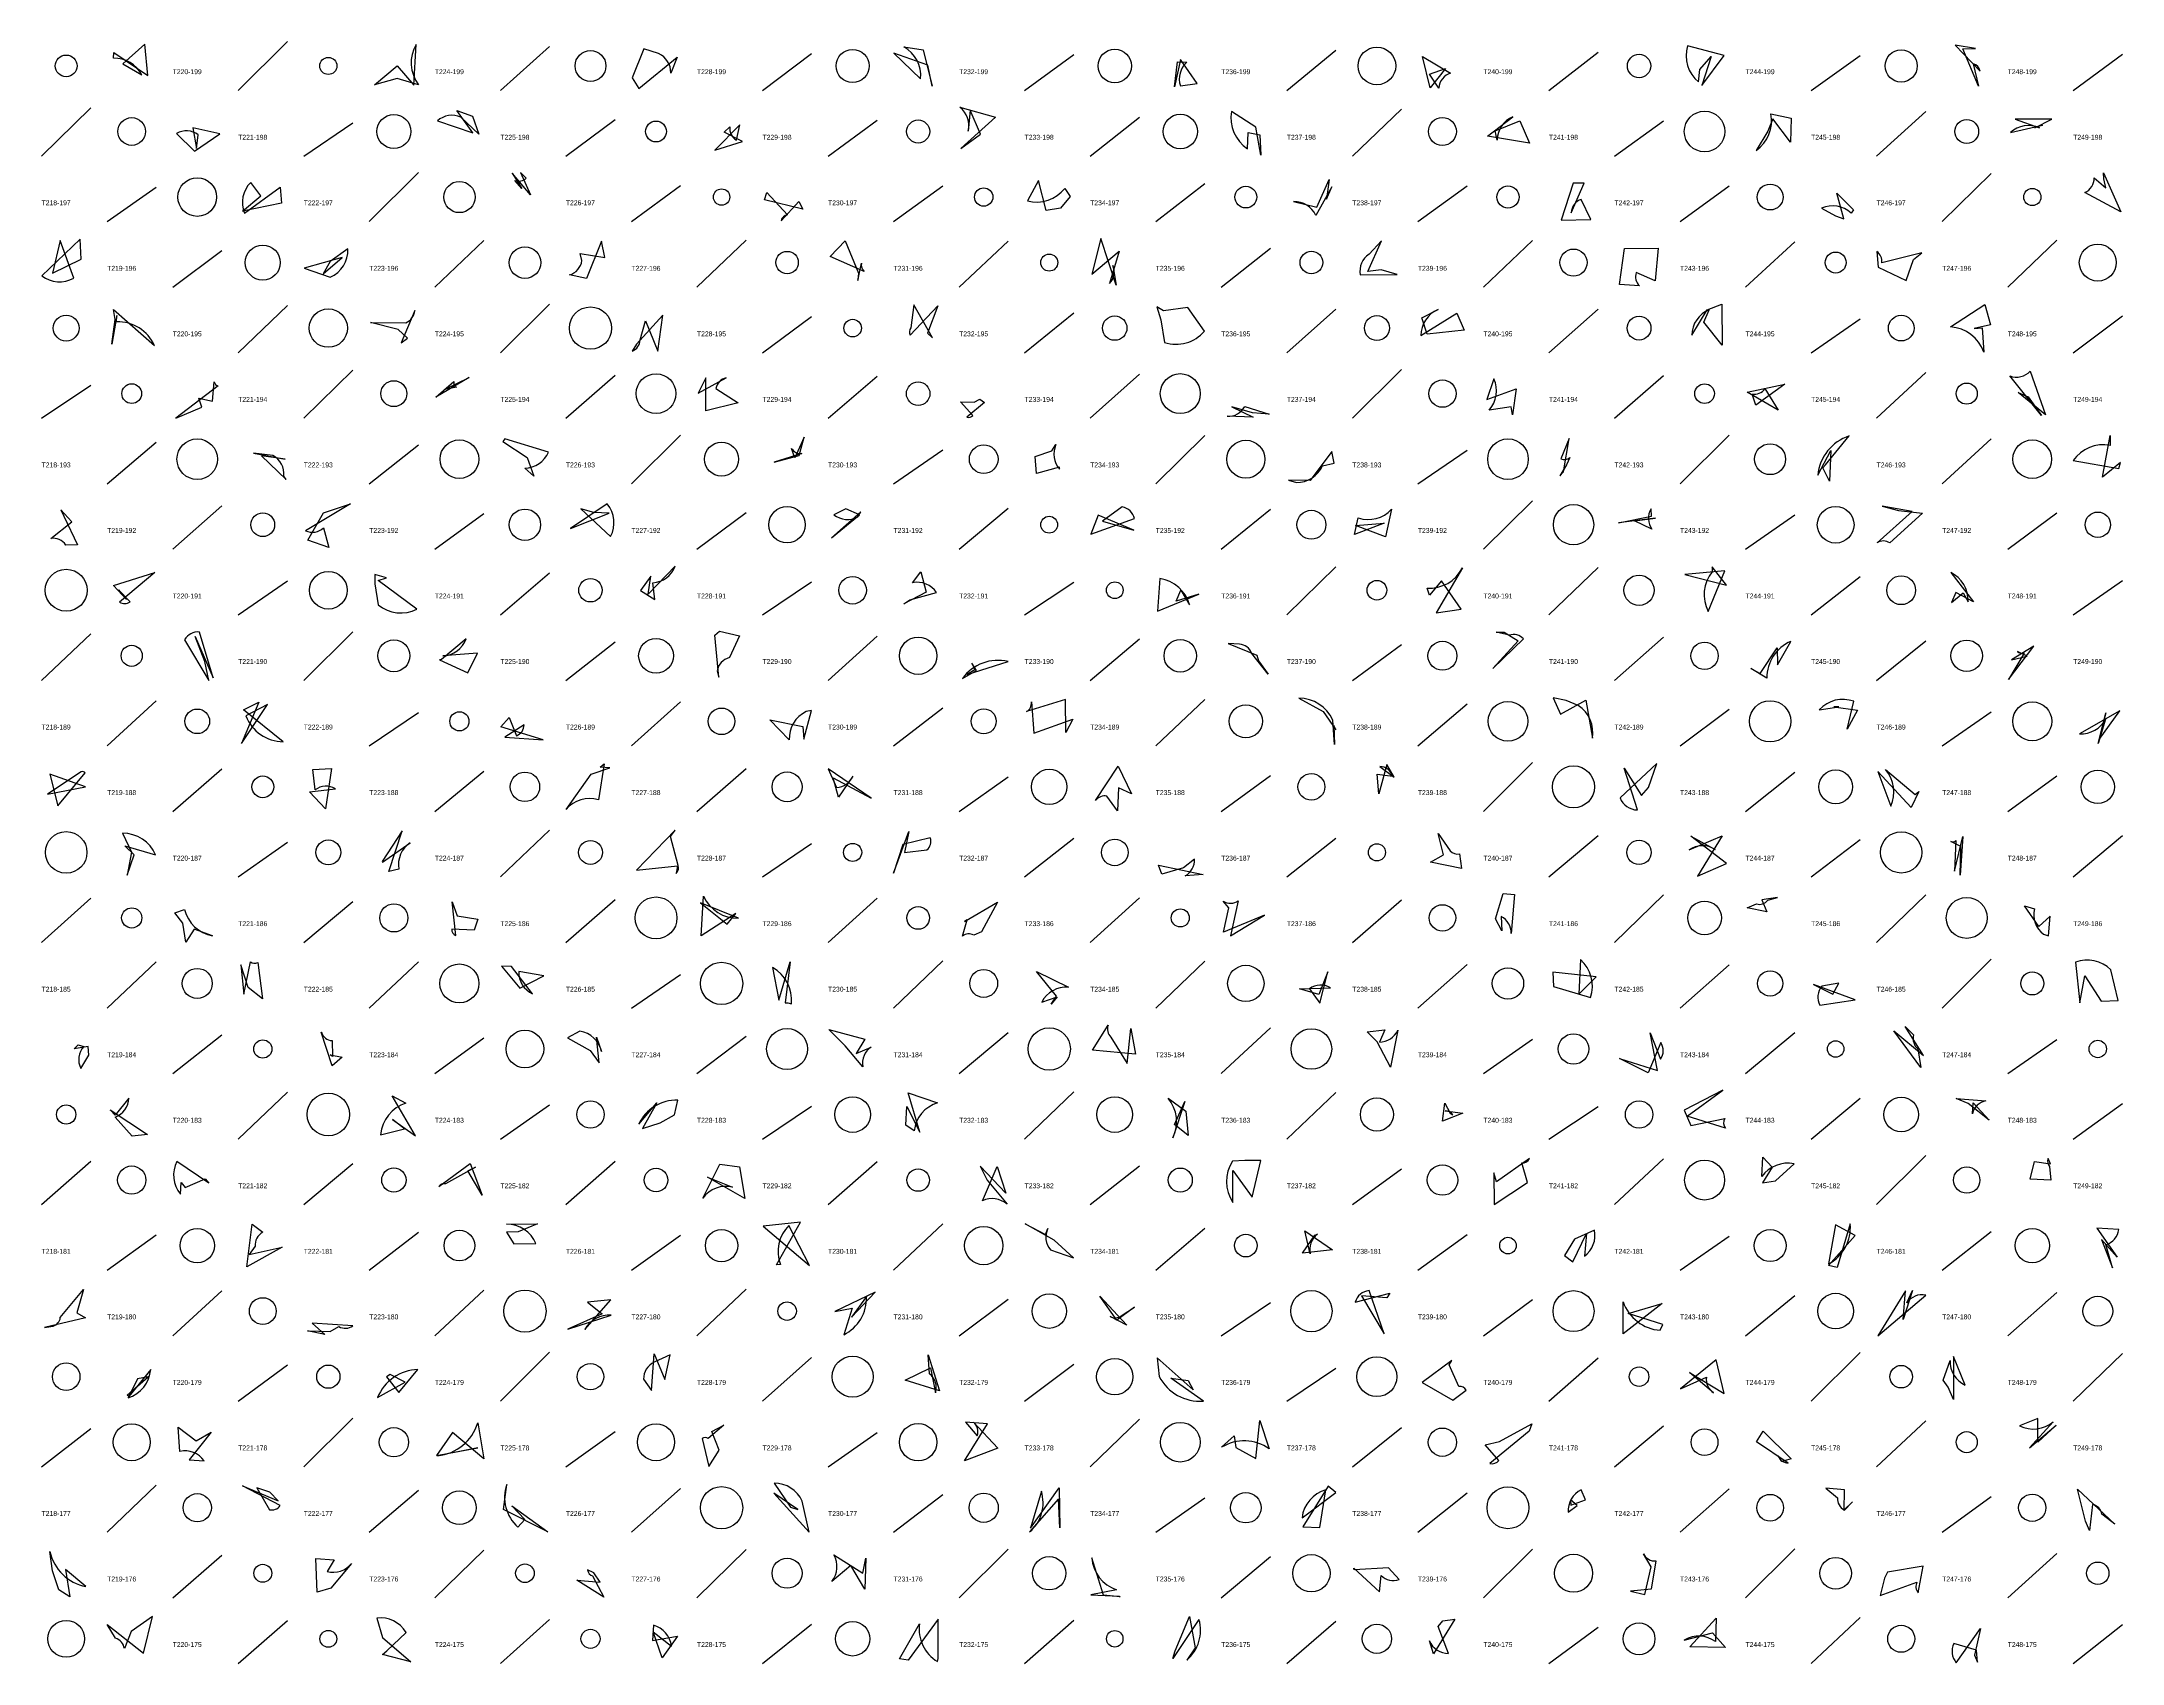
# Model space of a CAD drawing. Header units: millimetres. Extents: x -1 to 9990, y 0 to 15990.
# Drawn here: x 8720 to 9990, y 7000 to 7990 of the extents above; entities that cross this region are included whole.
import ezdxf

# ---------------------------------------------------------------- set-up
doc = ezdxf.new("R2010")
doc.units = ezdxf.units.MM
doc.layers.add('TEXT', color=3, linetype='Continuous')
doc.layers.add('WALL', color=1, linetype='Continuous')

msp = doc.modelspace()

# ---------------------------------------------------------------- linework, layer by layer
for points in [[(8782.9, 7988.4), (8769.5, 7976.4), (8781.1, 7969.5, 0.3), (8763.9, 7979.7), (8764.1, 7983.2), (8784.8, 7969.1)], [(8937.1, 7975.1), (8947.1, 7963.2), (8948.6, 7988.2, 0.3), (8950, 7963.5), (8937, 7967.3), (8923.1, 7963.4)], [(9084.6, 7961.3), (9108, 7980.4), (9104, 7970.7, 0.3), (9096.6, 7982.6), (9087.5, 7985.4), (9080.4, 7967.8)], [(9260.9, 7975.5), (9240.1, 7982.9), (9256.5, 7967.2, 0.3), (9246.3, 7986.6), (9258, 7984.9), (9263.5, 7962.6)], [(9411.4, 7962.2), (9413.3, 7977.6), (9418.9, 7977.3, 0.3), (9415.1, 7962.8), (9425.2, 7964.4), (9415.1, 7978.9)], [(9567.6, 7961.6), (9562.8, 7980.8), (9580, 7970.7, 0.3), (9572.7, 7961.5), (9567.1, 7970.1), (9576.9, 7973.5)], [(9733.4, 7963.1), (9746.9, 7981.4), (9724.6, 7987.2, 0.3), (9731.2, 7965.3), (9732.1, 7972.8), (9739, 7980.8)], [(9900.3, 7985.7), (9887.9, 7987.7), (9903.1, 7971.8, 0.3), (9899, 7976.4), (9902.1, 7962.7), (9892.6, 7985.4)], [(8982.9, 7944.3), (8986.8, 7933.4), (8975.9, 7943.7, 0.3), (8961.6, 7941.5), (8983.1, 7934.1), (8973.5, 7947.8)], [(9147.7, 7928.9), (9136.5, 7934.5), (9140, 7937.9, 0.3), (9144.2, 7929.7), (9146.2, 7939), (9130.9, 7923.7)], [(9293, 7933.3), (9286.8, 7948.1), (9285.6, 7935.3, 0.3), (9280.4, 7949.8), (9302.2, 7943.7), (9281, 7924.7)], [(9464.2, 7920.5), (9461.1, 7937.7), (9446.2, 7947.2, 0.3), (9456.1, 7924.5), (9456.4, 7934.4), (9463.6, 7932.9)], [(9628.1, 7927.9), (9602.5, 7932.2), (9618, 7944, 0.3), (9608.4, 7929.8), (9607.2, 7935.4), (9622.3, 7941.6)], [(9776.7, 7942.8), (9773.5, 7935.3), (9766.5, 7923.5, 0.3), (9775.4, 7945.7), (9787.9, 7943.2), (9787.5, 7928.4)], [(9946.9, 7942.5), (9924.5, 7942.6), (9939.4, 7937.2, 0.3), (9921.7, 7934.3), (9941.2, 7938.8), (9936.6, 7937.3)], [(8812.2, 7937.3), (8814.5, 7924.6), (8815.6, 7933, 0.3), (8802.3, 7933.8), (8813.4, 7923), (8828.8, 7933.6)], [(8842.7, 7886.4), (8853.8, 7895.8), (8847.6, 7903.9, 0.3), (8843.8, 7885.2), (8865.5, 7901.1), (8866.5, 7891.2)], [(9007.3, 7909.6), (9013, 7900.2), (9008.9, 7905.1, 0.3), (9015.8, 7906.6), (9012.2, 7910), (9018.4, 7896.4)], [(9333.1, 7886.8), (9328.5, 7905), (9321.7, 7892.6, 0.3), (9344.5, 7900.3), (9347.7, 7895.3), (9341.9, 7888.2)], [(9504.2, 7893.8), (9507.4, 7901.2), (9497.7, 7883.8, 0.3), (9484.1, 7892.2), (9498.3, 7888.8), (9505.9, 7905.8)], [(9647.5, 7880.8), (9665.5, 7881.3), (9659.7, 7893.6, 0.3), (9653.5, 7885.4), (9661.5, 7903.4), (9654.7, 7903.5)], [(9978.5, 7909.7), (9989.1, 7885.9), (9967, 7897.7, 0.3), (9972.8, 7906.8), (9979.8, 7900.6), (9978.6, 7906.2)], [(9161.2, 7893.3), (9162.7, 7897.7), (9175.3, 7884.1, 0.3), (9171.3, 7880.5), (9182.1, 7892.2), (9184.7, 7887.6)], [(9815.7, 7897.4), (9825.9, 7887.1), (9824.4, 7885.2, 0.3), (9806.4, 7888.2), (9814.8, 7883.5), (9819.9, 7881.6)], [(8744.1, 7857.1), (8743.5, 7869.3), (8720.1, 7846.9, 0.3), (8739.6, 7845.5), (8731.3, 7868.4), (8726.6, 7848.5)], [(8903.4, 7858.1), (8880.3, 7851.5), (8896.2, 7846.1, 0.3), (8907, 7863.3), (8896.1, 7855.6), (8891.8, 7848.1)], [(9061.7, 7868), (9052.5, 7845.2), (9042.1, 7847.5, 0.3), (9049.8, 7856.2), (9048.7, 7860.6), (9063.7, 7858)], [(9218.5, 7848.5), (9218.2, 7844), (9220.5, 7854.6, 0.3), (9222.1, 7849.5), (9201.3, 7858.8), (9210.4, 7868.3)], [(9361.1, 7848), (9377.6, 7861.9), (9371.8, 7842.3, 0.3), (9373.8, 7853.3), (9375.9, 7841.3), (9366.4, 7869.6)], [(9529.4, 7849.6), (9537.8, 7868.2), (9530.2, 7860.1, 0.3), (9524.8, 7847.6), (9547.3, 7847.8), (9537.6, 7850.5)], [(9706.7, 7863.7), (9704.9, 7843.8), (9693.3, 7848.9, 0.3), (9695.2, 7840.8), (9683.1, 7841.7), (9686.2, 7863.5)], [(9862.6, 7856.9), (9867.6, 7861), (9843.1, 7854.9, 0.3), (9840.1, 7861.7), (9841, 7852.1), (9858.1, 7844)], [(8764.8, 7820.2), (8763.9, 7826.3), (8788.9, 7804.4, 0.3), (8765.8, 7818.9), (8765.9, 7822.6), (8762.8, 7805.2)], [(8937.6, 7814.2), (8920.8, 7818.5), (8942.2, 7818.3, 0.3), (8947.7, 7825.7), (8939.5, 7806.1), (8943.3, 7808.9)], [(9263.7, 7809.1), (9252.3, 7829.2), (9250.6, 7815.2, 0.3), (9250.1, 7810.7), (9267, 7828.5), (9260.6, 7811.9)], [(9400.6, 7827.9), (9403.1, 7820), (9405.4, 7806.2, 0.3), (9429.7, 7813.1), (9419.6, 7827.6), (9404.7, 7825.5)], [(9565.6, 7811.3), (9562.4, 7821.2), (9572.3, 7826.3, 0.3), (9561.9, 7810.4), (9583.7, 7824.1), (9588.3, 7813.8)], [(9745.8, 7804.6), (9734.6, 7818.6), (9737.8, 7826.2, 0.3), (9727.2, 7810.7), (9736.5, 7826.1), (9745.6, 7829.7)], [(9899.5, 7814.7), (9904.5, 7815.1), (9905.4, 7800.4, 0.3), (9885.1, 7815.7), (9906.1, 7829.4), (9909.5, 7816.9)], [(9099.2, 7822.9), (9083, 7805.2), (9080.5, 7801, 0.3), (9085.3, 7807.8), (9088.6, 7819.5), (9096.1, 7801)], [(9932.4, 7773), (9940.7, 7761.6), (9921.3, 7785.8, 0.3), (9933.8, 7788.7), (9943.1, 7762.1), (9926.4, 7775.6)], [(8815.9, 7772.2), (8824.4, 7770.5), (8825.4, 7782.2, 0.3), (8827.7, 7779.7), (8802, 7760), (8817.7, 7766.8)], [(8960.6, 7772.9), (8971.5, 7782.4), (8971.5, 7780.5, 0.3), (8973.2, 7779), (8965.8, 7777.5), (8981, 7784.8)], [(9125.4, 7784.7), (9120.7, 7775.2), (9137.8, 7784.7, 0.3), (9131.6, 7778.2), (9145.1, 7769.4), (9125.5, 7764.5)], [(9617.8, 7762.1), (9616.9, 7767), (9603.5, 7765, 0.3), (9606.4, 7784.1), (9602.1, 7771.4), (9620, 7778)], [(9783.9, 7780.7), (9766.2, 7767.9), (9764, 7774.7, 0.3), (9771.8, 7778.1), (9779.9, 7764.9), (9760.9, 7775.9)], [(9292.6, 7771.7), (9295.4, 7769.6), (9284.8, 7760.6, 0.3), (9288.3, 7761.6), (9280.8, 7770), (9289.1, 7769.9)], [(9446.4, 7767), (9459.5, 7760.6), (9443.6, 7761.2, 0.3), (9454.3, 7767.2), (9469.3, 7762.4), (9459, 7763.2)], [(9016.4, 7736), (9020.4, 7724.7), (9014.9, 7729.6, 0.3), (9029.4, 7739.3), (9002.7, 7747.4), (9001.6, 7745.8)], [(9185.5, 7748.5), (9179.8, 7735.9), (9177.7, 7741.6, 0.3), (9184.1, 7738.5), (9167.1, 7733.2), (9182.4, 7737.2)], [(9648.9, 7727.3), (9652.3, 7747.7), (9647.3, 7735.3, 0.3), (9652.8, 7736.1), (9650.8, 7731.5), (9646.7, 7724.9)], [(9807.1, 7729.7), (9808.8, 7731.5), (9823.3, 7749.2, 0.3), (9804.1, 7725.2), (9812.1, 7740.3), (9811.3, 7721.5)], [(9977.8, 7724), (9982.6, 7749.4), (9982.5, 7743.4, 0.3), (9960, 7734.1), (9987.8, 7729.4), (9988.9, 7733)], [(8854.2, 7737.1), (8869.3, 7722.7), (8867.9, 7724.7, 0.3), (8861.2, 7737.2), (8849.3, 7738.6), (8868.6, 7735.1)], [(9326.4, 7736.6), (9336.6, 7740.1), (9339.1, 7743.9, 0.3), (9341.3, 7728.9), (9341.3, 7730.1), (9327.2, 7726.2)], [(9494.3, 7721.9), (9481, 7722.1), (9485.9, 7720.8, 0.3), (9501.7, 7730.9), (9508.9, 7732.6), (9507.5, 7739.7)], [(8733.6, 7700.2), (8741.9, 7682.7), (8734.7, 7682.6, 0.3), (8725.7, 7686.6), (8738.4, 7696.7), (8731.8, 7704)], [(8892, 7702.3), (8908.6, 7707.8), (8881.1, 7691.3, 0.3), (8892.1, 7693.1), (8895.4, 7681.1), (8882.4, 7685.6)], [(9057, 7702.5), (9049.1, 7704.7), (9067.3, 7687.8, 0.3), (9065.2, 7707.7), (9042.9, 7692.6), (9066.5, 7702)], [(9219.1, 7701), (9210.8, 7704.7), (9203.6, 7701.1, 0.3), (9218.2, 7699.8), (9220, 7702.9), (9202.1, 7687)], [(9364.8, 7700.8), (9360.4, 7689.2), (9387, 7698.7, 0.3), (9379.6, 7705.9), (9367.6, 7697.1), (9386.7, 7691.6)], [(9539.4, 7696), (9521.3, 7689.1), (9523.6, 7699.2, 0.3), (9544, 7704.5), (9540.3, 7687.7), (9521.9, 7694.6)], [(9682.5, 7696.2), (9702.6, 7700.3), (9702.3, 7704.7, 0.3), (9702.9, 7692.2), (9692.2, 7697.3), (9705, 7698.9)], [(9853.4, 7703.7), (9868, 7702), (9848, 7683.9, 0.3), (9840.4, 7684), (9861.6, 7703), (9843.4, 7706.3)], [(8763.9, 7657.8), (8789.2, 7665.9), (8767.5, 7647.8, 0.3), (8774.1, 7647.9), (8767, 7655.3), (8771.8, 7649.4)], [(8923.3, 7664.6), (8923.4, 7658.9), (8925.5, 7646.2, 0.3), (8949.1, 7643.5), (8925.4, 7661), (8930.5, 7662.6)], [(9085.5, 7654.9), (9094.3, 7649.4), (9093.1, 7659.6, 0.3), (9106.7, 7669.6), (9090.2, 7652.7), (9091.8, 7663.6)], [(9246.3, 7646.8), (9249.9, 7649.2), (9266.2, 7653.6, 0.3), (9251.6, 7659.6), (9256.6, 7666.2), (9259.8, 7653.9)], [(9412.4, 7648.3), (9415.4, 7655), (9420.7, 7646, 0.3), (9402.5, 7662.1), (9401, 7642.3), (9426.4, 7652.6)], [(9574.4, 7660.7), (9567, 7651.9), (9565.6, 7656.3, 0.3), (9587.2, 7668.6), (9571.1, 7641.3), (9586.4, 7643.5)], [(9748.3, 7658.1), (9739.6, 7669.2), (9739.6, 7666.3, 0.3), (9737.2, 7642), (9747.3, 7666.9), (9722.9, 7664.6)], [(9885.8, 7647.6), (9892.8, 7653.5), (9895.8, 7647.9, 0.3), (9885.2, 7665.9), (9899.2, 7647.9), (9888.3, 7653.7)], [(8813.8, 7626.7), (8824.7, 7601.6), (8816.3, 7629.5, 0.3), (8807.3, 7624.8), (8822.1, 7600), (8819.7, 7611.5)], [(8980.2, 7604.6), (8986, 7616.6), (8964.9, 7615, 0.3), (8979.2, 7625.3), (8964, 7612.8), (8962.9, 7612.6)], [(9133.7, 7630), (9145.9, 7627.2), (9139.8, 7613.9, 0.3), (9132.3, 7605.8), (9133.3, 7601.9), (9130.9, 7627.6)], [(9462.7, 7611.9), (9468.6, 7603.7), (9458.6, 7616.4, 0.3), (9451.1, 7622.1), (9444.2, 7622.4), (9461.8, 7615.3)], [(9621.2, 7624.1), (9605.7, 7607.3), (9624.4, 7625.4, 0.3), (9615.9, 7627.5), (9607.8, 7629.4), (9612.6, 7629.5)], [(9779.3, 7619.8), (9779.5, 7609.4), (9787.6, 7623.8, 0.3), (9773, 7601.4), (9763.3, 7607.2), (9769, 7604.2)], [(9922.3, 7612.6), (9931.8, 7614.7), (9926, 7617.6, 0.3), (9930, 7616.6), (9920.4, 7600.5), (9936, 7620.9)], [(9289.5, 7606.5), (9285, 7603.5), (9309.9, 7611.5, 0.3), (9282, 7601.2), (9290.7, 7606.1), (9287.8, 7610.4)], [(8842, 7561.4), (8857.8, 7585.3), (8844.6, 7578.3, 0.3), (8867.5, 7562.5), (8843.2, 7582), (8852.6, 7586.7)], [(9345.1, 7568.1), (9344.9, 7588.4), (9321.2, 7580.9, 0.3), (9324.1, 7586.8), (9325.7, 7567.8), (9349.5, 7576.4)], [(9508.7, 7572.4), (9509.1, 7560.8), (9508, 7575.8, 0.3), (9487.3, 7589.1), (9502.2, 7581), (9510, 7569.8)], [(9647.1, 7579.3), (9662.6, 7588), (9666.5, 7564.7, 0.3), (9657.9, 7584.7), (9650.5, 7587.8), (9642.6, 7589.4)], [(9828.4, 7581.9), (9822.1, 7570.3), (9826.1, 7587.2, 0.3), (9805, 7582.1), (9816.9, 7583.9), (9813.9, 7583.9)], [(9000.3, 7571.6), (9005.3, 7577.3), (9009.9, 7566.2, 0.3), (9014.5, 7572.9), (9002.8, 7565.4), (9026.2, 7563.8)], [(9185.2, 7564.1), (9189.8, 7581.6), (9186.7, 7581, 0.3), (9176.3, 7563.7), (9164.5, 7576), (9184.7, 7571.9)], [(9975.9, 7563.9), (9988.4, 7581.4), (9963.9, 7567.4, 0.3), (9979.7, 7576.4), (9975.2, 7561.5), (9979.9, 7580.2)], [(8725, 7542.8), (8730, 7523.5), (8746.6, 7543.6, 0.3), (8744.2, 7544.2), (8723.6, 7530.5), (8746.7, 7535.1)], [(8893.2, 7521.5), (8883.5, 7531.9), (8899.3, 7533.8, 0.3), (8886.9, 7533.2), (8885.6, 7545.5), (8896.9, 7546.2)], [(9060.9, 7547), (9063.4, 7549), (9059.8, 7527, 0.3), (9040.1, 7521.2), (9055.4, 7542.7), (9066.8, 7546.6)], [(9226.4, 7528.1), (9200, 7546), (9205.1, 7534.7, 0.3), (9215.2, 7541.6), (9206.3, 7528.8), (9203.1, 7540.6)], [(9377.2, 7534.5), (9376.6, 7520.4), (9370.2, 7529.3, 0.3), (9363.3, 7526.6), (9377.1, 7547.7), (9385.3, 7530.8)], [(9536.1, 7530.8), (9535.2, 7542.7), (9544.8, 7541.5, 0.3), (9536.8, 7547.5), (9545.5, 7540.9), (9541.1, 7548.7)], [(9700.7, 7534.6), (9705.9, 7549.2), (9683.4, 7528.3, 0.3), (9694, 7520.9), (9686, 7546.4), (9696.4, 7529.7)], [(9861, 7522.3), (9840.7, 7544.3), (9848.6, 7523.3, 0.3), (9845.5, 7545.5), (9863.6, 7530.4), (9865.8, 7532.2)], [(8776.5, 7493.6), (8770.7, 7499), (8789.6, 7493.5, 0.3), (8769.4, 7506.7), (8774.9, 7495.1), (8772.3, 7481)], [(8927.9, 7489.5), (8928.1, 7489), (8945, 7500.8, 0.3), (8938, 7484.8), (8932, 7483.4), (8940.1, 7508.2)], [(9083.1, 7484.1), (9108.2, 7486.7), (9107.3, 7482.2, 0.3), (9108.5, 7487.1), (9103.9, 7504.7), (9106.6, 7508.5)], [(9249.4, 7507.8), (9246.7, 7495), (9260.3, 7496.5, 0.3), (9262.4, 7503.9), (9245.7, 7499.9), (9240, 7482.4)], [(9575.6, 7493.5), (9572.4, 7506.5), (9579.7, 7496, 0.3), (9585.4, 7494.2), (9586.7, 7485.1), (9567.8, 7489)], [(9748.4, 7488.3), (9726.7, 7504.9), (9741.4, 7496.8, 0.3), (9725.5, 7496.5), (9745.8, 7505.1), (9730.6, 7480.4)], [(9890.9, 7481.1), (9891.3, 7498.6), (9885.3, 7501.6, 0.3), (9888.3, 7502.2), (9887.5, 7483.5), (9892.7, 7504.8)], [(9401.6, 7487.3), (9428.9, 7481.5), (9418, 7480.7, 0.3), (9423.6, 7490.8), (9416.9, 7485.6), (9403.7, 7481.8)], [(9143.7, 7457.8), (9122.6, 7444), (9124, 7468.3, 0.3), (9145.4, 7454.8), (9122.1, 7464.2), (9138.5, 7451.1)], [(9612.1, 7469.9), (9618.9, 7469.2), (9616.9, 7445.5, 0.3), (9610.8, 7455.9), (9611.3, 7447.1), (9607.3, 7454.5)], [(8806.1, 7451.8), (8801.3, 7458.2), (8807.3, 7460.2, 0.3), (8824.3, 7444.1), (8813.2, 7448.2), (8808, 7440.3)], [(8986.3, 7454.2), (8984.1, 7447.5), (8970.3, 7448.1, 0.3), (8972.8, 7444.2), (8970.6, 7464.9), (8973.6, 7456.2)], [(9303.4, 7464.7), (9293.6, 7446.5), (9288.9, 7444.5, 0.3), (9282.1, 7443.9), (9284.9, 7453.9), (9283.2, 7452.9)], [(9441.3, 7446.4), (9444.7, 7461.1), (9441.2, 7465.2, 0.3), (9450.4, 7465.4), (9445.6, 7444), (9466.3, 7456.6)], [(9772.9, 7458.7), (9760.9, 7461.1), (9766.7, 7463.5, 0.3), (9773.5, 7465.8), (9779.6, 7467.4), (9769.9, 7466)], [(9939.1, 7449.7), (9930.2, 7462.3), (9936.4, 7460.6, 0.3), (9941.8, 7445), (9945, 7444), (9946, 7456.1)], [(9642.3, 7421.9), (9642.8, 7413.1), (9665.4, 7406.4, 0.3), (9659.3, 7429.6), (9658.2, 7408.4), (9668.8, 7419)], [(8841.5, 7426.4), (8843.5, 7408.5), (8847.4, 7428.3, 0.3), (8852, 7427.7), (8854.9, 7405.6), (8846, 7412.6)], [(9011.9, 7412.2), (9026.6, 7419.7), (9011.2, 7422.2, 0.3), (9019.6, 7408.7), (9006.8, 7425.3), (9000.7, 7425.6)], [(9173.9, 7403.1), (9175.4, 7403.1), (9177.6, 7402.6, 0.3), (9166.1, 7424.8), (9169.9, 7404.8), (9176.9, 7428.1)], [(9339.4, 7407.2), (9327.2, 7422.3), (9346.7, 7412.7, 0.3), (9330.4, 7403.6), (9339.8, 7406.8), (9336.2, 7402.4)], [(9499.5, 7408.2), (9487.8, 7411.8), (9506.6, 7412.4, 0.3), (9493.8, 7411.8), (9500.2, 7402.9), (9505, 7422)], [(9977, 7404.2), (9987.4, 7404.7), (9983, 7423.3, 0.3), (9961.3, 7427.9), (9964, 7403.1), (9967, 7419.7)], [(9813.3, 7408.5), (9816.9, 7415.2), (9806.5, 7413.3, 0.3), (9805.3, 7401.7), (9826.9, 7405.1), (9801.5, 7414.4)], [(8903.5, 7370), (8897.3, 7364.7), (8890.7, 7385.2, 0.3), (8897.3, 7380.1), (8897.6, 7370.4), (8896.1, 7371.4)], [(9060.3, 7366.6), (9058.7, 7382.2), (9061.8, 7373.4, 0.3), (9048.5, 7385.9), (9041, 7381.9), (9054.8, 7374.1)], [(9222.4, 7381.1), (9217.2, 7372.3), (9226.3, 7376.2, 0.3), (9221.2, 7364.2), (9210.4, 7376.9), (9200.4, 7387)], [(9387.6, 7371.9), (9361.4, 7374.3), (9370.9, 7389.6, 0.3), (9372.7, 7382.2), (9382.5, 7366.2), (9384.9, 7387.6)], [(9529, 7385.4), (9539.9, 7386.7), (9536.5, 7379.2, 0.3), (9547.7, 7386.5), (9543.2, 7363.9), (9535.1, 7379.4)], [(9706.2, 7361.9), (9701.8, 7384.8), (9708.1, 7368.7, 0.3), (9708.3, 7379), (9700.5, 7360.5), (9683.1, 7369.1)], [(9868.7, 7371), (9857.4, 7388.8), (9862.6, 7383.6, 0.3), (9865.2, 7375), (9866.9, 7363.8), (9850.5, 7386.1)], [(8739.9, 7375.2), (8742.3, 7377.5), (8745.7, 7376.5, 0.3), (8743.9, 7363), (8748.8, 7371.2), (8748.4, 7376.6)], [(8784.7, 7322.9), (8775.2, 7321.8), (8764.8, 7333.4, 0.3), (8773.3, 7345), (8764.9, 7334.7), (8761.8, 7337.9)], [(8948.3, 7322), (8934, 7346.5), (8942.3, 7341.9, 0.3), (8926.9, 7322.7), (8941.5, 7326.3), (8934.1, 7331.9)], [(9097.6, 7329.9), (9106.3, 7334.8), (9108.3, 7343.7, 0.3), (9084.5, 7329.2), (9095.6, 7342.1), (9086.8, 7326.5)], [(9256.1, 7324.3), (9248.8, 7348.2), (9266.9, 7342.1, 0.3), (9252.5, 7325), (9247.4, 7328.6), (9248.1, 7339.9)], [(9411.4, 7328.9), (9417.8, 7342.9), (9410.4, 7320.7, 0.3), (9407.5, 7345), (9418.4, 7337.1), (9419.7, 7322.3)], [(9576.4, 7341.9), (9579.7, 7335.9), (9581.3, 7334.8, 0.3), (9576.6, 7337.2), (9587.5, 7335.8), (9575, 7330.9)], [(9722.6, 7337.7), (9726.7, 7328.4), (9747.3, 7332.5, 0.3), (9747.7, 7326.7), (9724.3, 7334), (9746.1, 7349.9)], [(9895.9, 7341.7), (9888.6, 7344.7), (9906.7, 7343.3, 0.3), (9898.5, 7335.5), (9898.9, 7342.2), (9908.6, 7331.6)], [(8819.9, 7295.7), (8822, 7293.2), (8802.6, 7306.4, 0.3), (8804.7, 7286.4), (8805.1, 7293.5), (8807.6, 7290.5)], [(8980.1, 7300.6), (8984.9, 7302.8), (8966.6, 7292.7, 0.3), (8962.4, 7291.1), (8981.6, 7305.1), (8988.9, 7285.7)], [(9149.3, 7283.7), (9126.5, 7296.7), (9141.7, 7290.7, 0.3), (9123.6, 7284), (9134, 7304.8), (9145.9, 7303.1)], [(9292.9, 7303.4), (9297.2, 7294.9), (9309.3, 7280.2, 0.3), (9294.2, 7282.3), (9303.3, 7303.2), (9308.5, 7287.1)], [(9464.1, 7306.9), (9454.3, 7307), (9446.8, 7306.5, 0.3), (9447.1, 7281.4), (9447, 7300.9), (9458.8, 7284.5)], [(9606.6, 7280), (9626.9, 7293.5), (9623.4, 7305.5, 0.3), (9628.2, 7308.2), (9607.9, 7294), (9606.3, 7299.5)], [(9770.3, 7293.3), (9778.2, 7294.6), (9789.7, 7304.9, 0.3), (9769.9, 7297.1), (9770.6, 7309), (9776.3, 7302.8)], [(9936.4, 7306.3), (9946.1, 7304.9), (9944.7, 7308.1, 0.3), (9945.6, 7303.3), (9946.3, 7295), (9933.7, 7295.5)], [(8845.3, 7242.1), (8848.5, 7268), (8855, 7263.1, 0.3), (8850.3, 7254.6), (8846.7, 7249.5), (8866.9, 7254)], [(9003.7, 7263.1), (9008.2, 7256.1), (9021.7, 7256.2, 0.3), (9003.8, 7268.1), (9022.6, 7268.2), (9010.8, 7263.5)], [(9160.3, 7266.8), (9188.6, 7242.9), (9176.1, 7267.3, 0.3), (9171, 7243.4), (9168.5, 7243.2), (9183.1, 7269.4)], [(9320.4, 7268.2), (9332.8, 7261.8), (9334.1, 7265.4, 0.3), (9335.8, 7252.4), (9349.9, 7247.5), (9338, 7258.4)], [(9826.9, 7261.1), (9814.9, 7267.7), (9810.6, 7243.8, 0.3), (9823.9, 7268.2), (9816, 7241.6), (9810.6, 7242.8)], [(9977.3, 7258.8), (9984, 7241.5), (9979.9, 7255.6, 0.3), (9987.8, 7264.8), (9974.5, 7265.7), (9986.8, 7248)], [(9489.5, 7250.3), (9497.2, 7261.4), (9498.7, 7261.9, 0.3), (9494.3, 7249.9), (9491, 7264), (9507.8, 7252.5)], [(9654.6, 7245.1), (9663, 7262.4), (9661.6, 7248.6, 0.3), (9667.8, 7264.4), (9655.5, 7259), (9649.5, 7249)], [(8746.7, 7211), (8721.8, 7205), (8727, 7205.8, 0.3), (8731.4, 7211.1), (8745.5, 7228.2), (8741.5, 7213.9)], [(9204.2, 7214.7), (9214.8, 7216.9), (9209.6, 7200.6, 0.3), (9223.4, 7223.9), (9214.3, 7211.3), (9228.7, 7226.5)], [(9525.5, 7224.3), (9539.4, 7201.1), (9530.2, 7227.5, 0.3), (9521.7, 7220.5), (9542.9, 7225.9), (9541.1, 7223.1)], [(9857.6, 7227.3), (9840.7, 7200), (9870, 7224.8, 0.3), (9858.4, 7220), (9861.9, 7227.6), (9856.3, 7209.8)], [(9062.1, 7213.4), (9041.1, 7204), (9067.6, 7212.5, 0.3), (9051.5, 7203.7), (9067.4, 7221.9), (9053.1, 7220.5)], [(9365.9, 7224.1), (9382.3, 7206.4), (9372.1, 7211.8, 0.3), (9379, 7212.1), (9387.1, 7217.5), (9376.2, 7209.5)], [(9709.1, 7219.7), (9685.3, 7201.1), (9685.3, 7220.7, 0.3), (9707.9, 7203.3), (9709.6, 7206.8), (9688.4, 7213.6)], [(8882.3, 7202.9), (8896.2, 7202.6), (8901.5, 7205.6, 0.3), (8909.9, 7206), (8885.2, 7207.7), (8892.8, 7200.7)], [(9100.3, 7173.2), (9103.6, 7188.3), (9093.9, 7183.8, 0.3), (9087.4, 7173.4), (9092.2, 7166.6), (9093.9, 7188.9)], [(9247.1, 7172.8), (9262.5, 7180.4), (9265.6, 7165.1, 0.3), (9262, 7176.8), (9261.2, 7188.4), (9268, 7166.4)], [(8785.1, 7174.9), (8778.6, 7173.6), (8772.8, 7162, 0.3), (8786.6, 7179.4), (8773.3, 7162.9), (8772.3, 7163.8)], [(8930.6, 7174.9), (8938.1, 7165.3), (8949.7, 7179.4, 0.3), (8925.1, 7162.2), (8941.9, 7171.6), (8932.7, 7176.3)], [(9422.9, 7167), (9400.9, 7186.5), (9402.1, 7175.1, 0.3), (9429.1, 7160.1), (9409.2, 7174), (9419.8, 7172.7)], [(9562.7, 7171.4), (9581.3, 7160.7), (9589.5, 7166.8, 0.3), (9585.1, 7169.1), (9579.1, 7182.3), (9580.8, 7184.8)], [(9742, 7185.3), (9720.3, 7167.5), (9736.1, 7174.6, 0.3), (9740.5, 7165.2), (9725.7, 7177.5), (9746.9, 7164.8)], [(9883.6, 7168.5), (9880.6, 7172.8), (9884.8, 7184.9, 0.3), (9894.1, 7169.8), (9887, 7187.3), (9886.9, 7161)], [(8823.4, 7141.2), (8810, 7124.3), (8819.2, 7123.7, 0.3), (8804.4, 7129.4), (8803.4, 7144.1), (8814.4, 7135.8)], [(8961, 7126.8), (8986.3, 7131.6), (8961.7, 7126.7, 0.3), (8986.2, 7146.8), (8990, 7124.9), (8970.7, 7140.9)], [(9129.1, 7141.5), (9136.3, 7145.4), (9126.9, 7137.2, 0.3), (9123.1, 7137.3), (9127.3, 7120.2), (9133.6, 7130.1)], [(9297.3, 7146.2), (9283.9, 7147.3), (9291.1, 7138.9, 0.3), (9288.7, 7147.3), (9303.6, 7131.4), (9283.2, 7123.6)], [(9461.2, 7125.1), (9463.6, 7148.3), (9469.3, 7130.9, 0.3), (9440.2, 7131.9), (9447.8, 7138.9), (9448.9, 7131.7)], [(9629.5, 7146.2), (9628, 7141.7), (9604, 7122.1, 0.3), (9609.5, 7123.8), (9601, 7133.4), (9609.8, 7135.5)], [(9787.9, 7124.9), (9782.2, 7123.3), (9779.9, 7126.6, 0.3), (9786.1, 7122.2), (9766.6, 7135.3), (9770.8, 7141.8)], [(9938.4, 7135), (9938.4, 7149.4), (9927.2, 7145, 0.3), (9947.8, 7147.5), (9933.3, 7131.6), (9949.6, 7145.3)], [(8859.2, 7104.6), (8851.3, 7107.1), (8859, 7093.8, 0.3), (8865.7, 7096.3), (8842.7, 7108.4), (8864.4, 7099.3)], [(9029, 7080.3), (9001.9, 7094), (9003.9, 7109.2, 0.3), (9010.7, 7083.1), (9014.9, 7087.9), (9006.9, 7096.1)], [(9167, 7103.8), (9188.4, 7080.1), (9184.2, 7099, 0.3), (9167.1, 7109.9), (9177, 7095.4), (9181.5, 7094)], [(9341.5, 7082.7), (9340.6, 7100.5), (9323, 7080.2, 0.3), (9330.2, 7105.1), (9323.5, 7082.5), (9341.1, 7107.1)], [(9489.7, 7083.4), (9500.2, 7082.9), (9503.8, 7106, 0.3), (9489.3, 7088.9), (9509.9, 7104.4), (9505.2, 7108.2)], [(9653.3, 7096.6), (9662.4, 7099.9), (9659.7, 7106, 0.3), (9651.7, 7092.2), (9657.3, 7096.4), (9653.1, 7099.9)], [(9820.3, 7106), (9809, 7107), (9816.1, 7101, 0.3), (9820.2, 7093.7), (9825.2, 7098.7), (9820.2, 7093.4)], [(9962.7, 7106.3), (9985.3, 7084.9), (9977.5, 7091.1, 0.3), (9971.8, 7097), (9970, 7081.1), (9967.4, 7086.9)], [(8730.5, 7044.8), (8726.6, 7056.4), (8725.1, 7068.2, 0.3), (8747, 7046.9), (8734.5, 7057.4), (8737.2, 7040.7)], [(8887.3, 7064), (8898.6, 7063.3), (8894.3, 7056.1, 0.3), (8909.2, 7061), (8896.6, 7046), (8888.2, 7043.5)], [(9222.5, 7045.3), (9214, 7059.8), (9202.4, 7050, 0.3), (9203.6, 7066.3), (9221.2, 7055), (9223, 7064.2)], [(9378.2, 7040.6), (9368.2, 7041.6), (9361, 7064.5, 0.3), (9376, 7044.9), (9360.4, 7041.9), (9377.6, 7041)], [(9698.5, 7042), (9702.3, 7058.9), (9697.7, 7066.8, 0.3), (9705.2, 7062.5), (9702.3, 7045.2), (9689.8, 7044)], [(9060.9, 7049.6), (9057, 7055.3), (9053.2, 7057, 0.3), (9056.3, 7053.4), (9063.1, 7040.5), (9046.7, 7050.7)], [(9520.9, 7058.1), (9536.6, 7043.6), (9537.6, 7053.7, 0.3), (9548.5, 7051.3), (9542, 7058.4), (9521.1, 7057.1)], [(9844.9, 7052.1), (9842.2, 7041.4), (9864.6, 7049.6, 0.3), (9865.4, 7043.1), (9868.4, 7059.4), (9846.6, 7055.6)], [(8787.7, 7028.7), (8774.6, 7019.4), (8770.5, 7009.1, 0.3), (8765.1, 7015.3), (8760, 7023.7), (8782.1, 7006.2)], [(8928, 7005.4), (8930.8, 7007.7), (8942.5, 7018.9, 0.3), (8924.5, 7027.6), (8928, 7015.9), (8945.4, 7001)], [(9098.8, 7003.3), (9093.2, 7019.3), (9104.5, 7010.5, 0.3), (9093.4, 7023.3), (9092.8, 7013.9), (9108.1, 7016.7)], [(9248.9, 7002), (9243.7, 7002.8), (9255.8, 7024.2, 0.3), (9266.8, 7001.1), (9267.2, 7003), (9267.2, 7026.9)], [(9420.7, 7028.7), (9424, 7009.4), (9418.9, 7002, 0.3), (9426.4, 7026.8), (9410.5, 7002.9), (9411.8, 7007.7)], [(9582.6, 7026.9), (9569.6, 7005.9), (9567.1, 7013.8, 0.3), (9578.7, 7006), (9572.3, 7022.6), (9575.2, 7026)], [(9726, 7010.2), (9742.1, 7027.6), (9741.7, 7013.3, 0.3), (9722.6, 7014.2), (9739.9, 7018.7), (9747.8, 7009.7)], [(9901.5, 7000.8), (9901, 7008.1), (9887.1, 7012.1, 0.3), (9888.6, 7000.4), (9903.4, 7021.3), (9899.7, 7005.1)]]:
    msp.add_lwpolyline(points, format="xyb", close=True)
for centre, radius in [((8735, 7975), 6.64), ((8895, 7975), 5.2), ((9055, 7975), 9.42), ((9215, 7975), 10.1), ((9375, 7975), 10.2), ((9535, 7975), 11.5), ((9695, 7975), 7.14), ((9855, 7975), 9.82), ((8775, 7935), 8.45), ((8935, 7935), 10.4), ((9095, 7935), 6.35), ((9255, 7935), 7.03), ((9415, 7935), 10.5), ((9575, 7935), 8.52), ((9735, 7935), 12.4), ((9895, 7935), 7.28), ((8815, 7895), 11.8), ((8975, 7895), 9.53), ((9135, 7895), 5), ((9295, 7895), 5.6), ((9455, 7895), 6.63), ((9615, 7895), 6.8), ((9775, 7895), 7.9), ((9935, 7895), 5.24), ((8855, 7855), 10.7), ((9015, 7855), 9.62), ((9175, 7855), 6.83), ((9495, 7855), 6.9), ((9655, 7855), 8.26), ((9815, 7855), 6.39), ((9975, 7855), 11.3), ((9335, 7855), 5.22), ((8895, 7815), 11.7), ((9055, 7815), 12.9), ((8735, 7815), 7.88), ((9215, 7815), 5.36), ((9375, 7815), 7.44), ((9535, 7815), 7.6), ((9695, 7815), 7.27), ((9855, 7815), 7.85), ((9095, 7775), 12.1), ((9415, 7775), 12.2), ((8775, 7775), 6.02), ((8935, 7775), 7.91), ((9255, 7775), 7.17), ((9575, 7775), 8.33), ((9735, 7775), 6), ((9895, 7775), 6.44), ((8815, 7735), 12.4), ((9615, 7735), 12.4), ((8975, 7735), 11.8), ((9135, 7735), 10.4), ((9295, 7735), 8.76), ((9455, 7735), 11.6), ((9775, 7735), 9.45), ((9935, 7735), 11.8), ((8855, 7695), 7.24), ((9015, 7695), 9.54), ((9175, 7695), 11.1), ((9335, 7695), 5.13), ((9495, 7695), 8.81), ((9655, 7695), 12.3), ((9815, 7695), 11.2), ((9975, 7695), 7.76), ((8735, 7655), 12.8), ((8895, 7655), 11.5), ((9055, 7655), 7.16), ((9215, 7655), 8.41), ((9375, 7655), 5.1), ((9535, 7655), 5.99), ((9695, 7655), 9.23), ((9855, 7655), 8.78), ((8775, 7615), 6.45), ((8935, 7615), 9.72), ((9095, 7615), 10.6), ((9255, 7615), 11.4), ((9415, 7615), 9.93), ((9575, 7615), 8.85), ((9735, 7615), 8.32), ((9895, 7615), 9.62), ((8815, 7575), 7.52), ((9135, 7575), 8.12), ((9295, 7575), 7.63), ((9455, 7575), 10.1), ((9615, 7575), 12.1), ((9775, 7575), 12.6), ((9935, 7575), 11.9), ((8975, 7575), 5.85), ((9015, 7535), 8.98), ((9175, 7535), 9.12), ((9335, 7535), 10.8), ((9655, 7535), 12.8), ((9815, 7535), 10.3), ((9975, 7535), 10.2), ((8855, 7535), 6.65), ((9495, 7535), 8.18), ((8735, 7495), 12.7), ((9855, 7495), 12.6), ((8895, 7495), 7.59), ((9055, 7495), 7.3), ((9215, 7495), 5.52), ((9375, 7495), 8.13), ((9535, 7495), 5.23), ((9695, 7495), 7.44), ((9095, 7455), 12.8), ((8775, 7455), 6.15), ((8935, 7455), 8.59), ((9255, 7455), 6.95), ((9415, 7455), 5.51), ((9575, 7455), 8.07), ((9735, 7455), 10.3), ((9895, 7455), 12.5), ((8815, 7415), 9.18), ((8975, 7415), 11.9), ((9135, 7415), 12.9), ((9295, 7415), 8.52), ((9455, 7415), 11.1), ((9615, 7415), 9.57), ((9775, 7415), 7.75), ((9935, 7415), 7.02), ((8855, 7375), 5.55), ((9015, 7375), 11.5), ((9175, 7375), 12.5), ((9335, 7375), 12.9), ((9495, 7375), 12.4), ((9655, 7375), 9.28), ((9815, 7375), 5.05), ((9975, 7375), 5.3), ((8735, 7335), 5.89), ((8895, 7335), 13), ((9055, 7335), 8.36), ((9215, 7335), 10.9), ((9375, 7335), 10.9), ((9535, 7335), 10.1), ((9695, 7335), 8.36), ((9855, 7335), 10.6), ((8775, 7295), 8.59), ((9575, 7295), 9.29), ((9735, 7295), 12.2), ((9895, 7295), 8.05), ((8935, 7295), 7.41), ((9095, 7295), 7.2), ((9255, 7295), 6.84), ((9415, 7295), 7.33), ((8815, 7255), 10.5), ((9135, 7255), 9.89), ((9295, 7255), 11.7), ((9775, 7255), 9.77), ((9935, 7255), 10.5), ((8975, 7255), 9.37), ((9455, 7255), 6.91), ((9615, 7255), 5.07), ((9015, 7215), 12.9), ((9495, 7215), 12.6), ((9655, 7215), 12.5), ((8855, 7215), 8.21), ((9175, 7215), 5.65), ((9335, 7215), 10.5), ((9815, 7215), 10.9), ((9975, 7215), 9.11), ((8735, 7175), 8.41), ((8895, 7175), 7.08), ((9055, 7175), 8.06), ((9215, 7175), 12.5), ((9375, 7175), 11.1), ((9535, 7175), 12.2), ((9695, 7175), 5.94), ((9855, 7175), 6.87), ((8775, 7135), 11.3), ((8935, 7135), 8.95), ((9095, 7135), 11.3), ((9255, 7135), 11.4), ((9415, 7135), 12.1), ((9575, 7135), 8.65), ((9735, 7135), 8.17), ((9895, 7135), 6.44), ((8815, 7095), 8.64), ((8975, 7095), 10.3), ((9135, 7095), 12.9), ((9295, 7095), 8.92), ((9455, 7095), 9.29), ((9615, 7095), 12.8), ((9775, 7095), 8.17), ((9935, 7095), 8.34), ((9175, 7055), 9.16), ((9335, 7055), 10.2), ((9495, 7055), 11.4), ((9655, 7055), 11.6), ((9815, 7055), 9.7), ((9975, 7055), 6.83), ((8855, 7055), 5.46), ((9015, 7055), 5.67), ((8735, 7015), 11.2), ((9215, 7015), 10.5), ((9535, 7015), 8.93), ((9695, 7015), 9.72), ((9855, 7015), 8.23), ((8895, 7015), 5.13), ((9055, 7015), 5.82), ((9375, 7015), 5.02)]:
    msp.add_circle(centre, radius)
at = {"layer": 'WALL'}
for p, q in [((8840, 7960), (8870, 7989.9)), ((9000, 7960), (9030, 7986.9)), ((9160, 7960), (9190, 7982.7)), ((9320, 7960), (9350, 7982)), ((9480, 7960), (9510, 7984.7)), ((9640, 7960), (9670, 7983.4)), ((9800, 7960), (9830, 7981.4)), ((9960, 7960), (9990, 7982.2)), ((8720, 7920), (8750, 7949.5)), ((8880, 7920), (8910, 7940.3)), ((9040, 7920), (9070, 7942.3)), ((9200, 7920), (9230, 7941.9)), ((9360, 7920), (9390, 7943.8)), ((9520, 7920), (9550, 7948.6)), ((9680, 7920), (9710, 7941.5)), ((9840, 7920), (9870, 7947.2)), ((8760, 7880), (8790, 7901.1)), ((8920, 7880), (8950, 7910)), ((9080, 7880), (9110, 7902.1)), ((9240, 7880), (9270, 7901.8)), ((9400, 7880), (9430, 7903.2)), ((9560, 7880), (9590, 7901.9)), ((9720, 7880), (9750, 7901.8)), ((9880, 7880), (9910, 7909.4)), ((8800, 7840), (8830, 7862.3)), ((8960, 7840), (8990, 7868.4)), ((9120, 7840), (9150, 7868.6)), ((9280, 7840), (9310, 7868)), ((9440, 7840), (9470, 7863.8)), ((9600, 7840), (9630, 7868.4)), ((9760, 7840), (9790, 7867.7)), ((9920, 7840), (9950, 7868.7)), ((8840, 7800), (8870, 7828.8)), ((9000, 7800), (9030, 7829.7)), ((9320, 7800), (9350, 7824.4)), ((9480, 7800), (9510, 7826.6)), ((9640, 7800), (9670, 7826.5)), ((9160, 7800), (9190, 7822)), ((9800, 7800), (9830, 7820.6)), ((9960, 7800), (9990, 7822.4)), ((8880, 7760), (8910, 7789.3)), ((9040, 7760), (9070, 7786.2)), ((9200, 7760), (9230, 7785.7)), ((9360, 7760), (9390, 7786.9)), ((9520, 7760), (9550, 7789.8)), ((9680, 7760), (9710, 7786.1)), ((9840, 7760), (9870, 7787.9)), ((8720, 7760), (8750, 7780.1)), ((9080, 7720), (9110, 7749.6)), ((9400, 7720), (9430, 7749.4)), ((9720, 7720), (9750, 7749.7)), ((9880, 7720), (9910, 7747.5)), ((8760, 7720), (8790, 7745.3)), ((8920, 7720), (8950, 7743.8)), ((9240, 7720), (9270, 7740.8)), ((9560, 7720), (9590, 7740.5)), ((9600, 7680), (9630, 7709.6)), ((8800, 7680), (8830, 7706.5)), ((8960, 7680), (8990, 7701.9)), ((9120, 7680), (9150, 7702.5)), ((9280, 7680), (9310, 7705.2)), ((9440, 7680), (9470, 7704.4)), ((9760, 7680), (9790, 7701.1)), ((9920, 7680), (9950, 7702.2)), ((8840, 7640), (8870, 7660.8)), ((9000, 7640), (9030, 7665.7)), ((9160, 7640), (9190, 7660.2)), ((9320, 7640), (9350, 7660)), ((9480, 7640), (9510, 7669.3)), ((9640, 7640), (9670, 7668.8)), ((9800, 7640), (9830, 7663.4)), ((9960, 7640), (9990, 7661)), ((8720, 7600), (8750, 7628.4)), ((8880, 7600), (8910, 7629.7)), ((9040, 7600), (9070, 7623.6)), ((9200, 7600), (9230, 7626.9)), ((9360, 7600), (9390, 7625.4)), ((9520, 7600), (9550, 7621.8)), ((9680, 7600), (9710, 7626.3)), ((9840, 7600), (9870, 7624.2)), ((8760, 7560), (8790, 7587.5)), ((9080, 7560), (9110, 7586.8)), ((9240, 7560), (9270, 7583.2)), ((9400, 7560), (9430, 7588.3)), ((9560, 7560), (9590, 7585.6)), ((9720, 7560), (9750, 7582.5)), ((8920, 7560), (8950, 7580.3)), ((9880, 7560), (9910, 7580.8)), ((8800, 7520), (8830, 7545.9)), ((8960, 7520), (8990, 7544.5)), ((9120, 7520), (9150, 7546.3)), ((9600, 7520), (9630, 7549.9)), ((9760, 7520), (9790, 7544)), ((9280, 7520), (9310, 7541.2)), ((9440, 7520), (9470, 7542)), ((9920, 7520), (9950, 7541.7)), ((9000, 7480), (9030, 7508.5)), ((8840, 7480), (8870, 7501.3)), ((9160, 7480), (9190, 7500.4)), ((9320, 7480), (9350, 7503.6)), ((9480, 7480), (9510, 7503.7)), ((9640, 7480), (9670, 7505.4)), ((9800, 7480), (9830, 7502.8)), ((9960, 7480), (9990, 7505.4)), ((9680, 7440), (9710, 7469)), ((9840, 7440), (9870, 7469)), ((8720, 7440), (8750, 7467)), ((8880, 7440), (8910, 7465)), ((9040, 7440), (9070, 7466.3)), ((9200, 7440), (9230, 7467)), ((9360, 7440), (9390, 7467.2)), ((9520, 7440), (9550, 7466)), ((9880, 7400), (9910, 7429.8)), ((8760, 7400), (8790, 7428.2)), ((8920, 7400), (8950, 7428.2)), ((9080, 7400), (9110, 7420.5)), ((9240, 7400), (9270, 7428.9)), ((9400, 7400), (9430, 7428.7)), ((9560, 7400), (9590, 7426.6)), ((9720, 7400), (9750, 7426.4)), ((8800, 7360), (8830, 7383.6)), ((8960, 7360), (8990, 7381.9)), ((9120, 7360), (9150, 7382.9)), ((9280, 7360), (9310, 7385.1)), ((9440, 7360), (9470, 7387.9)), ((9600, 7360), (9630, 7381)), ((9760, 7360), (9790, 7385.1)), ((9920, 7360), (9950, 7380.7)), ((8840, 7320), (8870, 7348.7)), ((9000, 7320), (9030, 7341)), ((9320, 7320), (9350, 7348.8)), ((9480, 7320), (9510, 7348.5)), ((9800, 7320), (9830, 7344.9)), ((9960, 7320), (9990, 7341.8)), ((9160, 7320), (9190, 7340.2)), ((9640, 7320), (9670, 7340)), ((8720, 7280), (8750, 7306.6)), ((8880, 7280), (8910, 7305.1)), ((9040, 7280), (9070, 7306.5)), ((9200, 7280), (9230, 7306.4)), ((9360, 7280), (9390, 7303.7)), ((9680, 7280), (9710, 7308)), ((9840, 7280), (9870, 7309.9)), ((9520, 7280), (9550, 7301.8)), ((9240, 7240), (9270, 7268.2)), ((9400, 7240), (9430, 7265.6)), ((8760, 7240), (8790, 7261.5)), ((8920, 7240), (8950, 7263.3)), ((9080, 7240), (9110, 7261.4)), ((9560, 7240), (9590, 7261.8)), ((9720, 7240), (9750, 7260.8)), ((9880, 7240), (9910, 7263.6)), ((8800, 7200), (8830, 7227.4)), ((8960, 7200), (8990, 7227.9)), ((9120, 7200), (9150, 7228.5)), ((9920, 7200), (9950, 7226.3)), ((9280, 7200), (9310, 7222.4)), ((9440, 7200), (9470, 7220.2)), ((9600, 7200), (9630, 7222.1)), ((9760, 7200), (9790, 7224.5)), ((9000, 7160), (9030, 7190)), ((9800, 7160), (9830, 7189.7)), ((9960, 7160), (9990, 7189.2)), ((8840, 7160), (8870, 7182.2)), ((9160, 7160), (9190, 7186.6)), ((9320, 7160), (9350, 7182.6)), ((9480, 7160), (9510, 7180.1)), ((9640, 7160), (9670, 7186.5)), ((8720, 7120), (8750, 7143.4)), ((8880, 7120), (8910, 7149.6)), ((9040, 7120), (9070, 7141.5)), ((9200, 7120), (9230, 7140.9)), ((9360, 7120), (9390, 7149.1)), ((9520, 7120), (9550, 7143.9)), ((9680, 7120), (9710, 7144.9)), ((9840, 7120), (9870, 7148)), ((8760, 7080), (8790, 7108.8)), ((8920, 7080), (8950, 7105.7)), ((9080, 7080), (9110, 7106.7)), ((9240, 7080), (9270, 7103.1)), ((9400, 7080), (9430, 7101)), ((9560, 7080), (9590, 7104.2)), ((9720, 7080), (9750, 7106.5)), ((9880, 7080), (9910, 7101.8)), ((8800, 7040), (8830, 7066)), ((8960, 7040), (8990, 7069.1)), ((9120, 7040), (9150, 7069.5)), ((9280, 7040), (9310, 7069.8)), ((9440, 7040), (9470, 7065.2)), ((9600, 7040), (9630, 7069.7)), ((9760, 7040), (9790, 7069.9)), ((9920, 7040), (9950, 7067)), ((8840, 7000), (8870, 7026.1)), ((9000, 7000), (9030, 7026.7)), ((9160, 7000), (9190, 7023.9)), ((9320, 7000), (9350, 7026.3)), ((9480, 7000), (9510, 7025.7)), ((9800, 7000), (9830, 7028.1)), ((9960, 7000), (9990, 7023.8)), ((9640, 7000), (9670, 7022.1))]:
    msp.add_line(p, q, dxfattribs=at)

# ---------------------------------------------------------------- texts
at = {"layer": 'TEXT'}
for s, p in [('T220-199', (8800, 7970)), ('T224-199', (8960, 7970)), ('T228-199', (9120, 7970)), ('T232-199', (9280, 7970)), ('T236-199', (9440, 7970)), ('T240-199', (9600, 7970)), ('T244-199', (9760, 7970)), ('T248-199', (9920, 7970)), ('T221-198', (8840, 7930)), ('T225-198', (9000, 7930)), ('T229-198', (9160, 7930)), ('T233-198', (9320, 7930)), ('T237-198', (9480, 7930)), ('T241-198', (9640, 7930)), ('T245-198', (9800, 7930)), ('T249-198', (9960, 7930)), ('T218-197', (8720, 7890)), ('T222-197', (8880, 7890)), ('T226-197', (9040, 7890)), ('T230-197', (9200, 7890)), ('T234-197', (9360, 7890)), ('T238-197', (9520, 7890)), ('T242-197', (9680, 7890)), ('T246-197', (9840, 7890)), ('T219-196', (8760, 7850)), ('T223-196', (8920, 7850)), ('T227-196', (9080, 7850)), ('T231-196', (9240, 7850)), ('T235-196', (9400, 7850)), ('T239-196', (9560, 7850)), ('T243-196', (9720, 7850)), ('T247-196', (9880, 7850)), ('T220-195', (8800, 7810)), ('T224-195', (8960, 7810)), ('T228-195', (9120, 7810)), ('T232-195', (9280, 7810)), ('T236-195', (9440, 7810)), ('T240-195', (9600, 7810)), ('T244-195', (9760, 7810)), ('T248-195', (9920, 7810)), ('T221-194', (8840, 7770)), ('T225-194', (9000, 7770)), ('T229-194', (9160, 7770)), ('T233-194', (9320, 7770)), ('T237-194', (9480, 7770)), ('T241-194', (9640, 7770)), ('T245-194', (9800, 7770)), ('T249-194', (9960, 7770)), ('T218-193', (8720, 7730)), ('T222-193', (8880, 7730)), ('T226-193', (9040, 7730)), ('T230-193', (9200, 7730)), ('T234-193', (9360, 7730)), ('T238-193', (9520, 7730)), ('T242-193', (9680, 7730)), ('T246-193', (9840, 7730)), ('T219-192', (8760, 7690)), ('T223-192', (8920, 7690)), ('T227-192', (9080, 7690)), ('T231-192', (9240, 7690)), ('T235-192', (9400, 7690)), ('T239-192', (9560, 7690)), ('T243-192', (9720, 7690)), ('T247-192', (9880, 7690)), ('T220-191', (8800, 7650)), ('T224-191', (8960, 7650)), ('T228-191', (9120, 7650)), ('T232-191', (9280, 7650)), ('T236-191', (9440, 7650)), ('T240-191', (9600, 7650)), ('T244-191', (9760, 7650)), ('T248-191', (9920, 7650)), ('T221-190', (8840, 7610)), ('T225-190', (9000, 7610)), ('T229-190', (9160, 7610)), ('T233-190', (9320, 7610)), ('T237-190', (9480, 7610)), ('T241-190', (9640, 7610)), ('T245-190', (9800, 7610)), ('T249-190', (9960, 7610)), ('T218-189', (8720, 7570)), ('T222-189', (8880, 7570)), ('T226-189', (9040, 7570)), ('T230-189', (9200, 7570)), ('T234-189', (9360, 7570)), ('T238-189', (9520, 7570)), ('T242-189', (9680, 7570)), ('T246-189', (9840, 7570)), ('T219-188', (8760, 7530)), ('T223-188', (8920, 7530)), ('T227-188', (9080, 7530)), ('T231-188', (9240, 7530)), ('T235-188', (9400, 7530)), ('T239-188', (9560, 7530)), ('T243-188', (9720, 7530)), ('T247-188', (9880, 7530)), ('T220-187', (8800, 7490)), ('T224-187', (8960, 7490)), ('T228-187', (9120, 7490)), ('T232-187', (9280, 7490)), ('T236-187', (9440, 7490)), ('T240-187', (9600, 7490)), ('T244-187', (9760, 7490)), ('T248-187', (9920, 7490)), ('T221-186', (8840, 7450)), ('T225-186', (9000, 7450)), ('T229-186', (9160, 7450)), ('T233-186', (9320, 7450)), ('T237-186', (9480, 7450)), ('T241-186', (9640, 7450)), ('T245-186', (9800, 7450)), ('T249-186', (9960, 7450)), ('T218-185', (8720, 7410)), ('T222-185', (8880, 7410)), ('T226-185', (9040, 7410)), ('T230-185', (9200, 7410)), ('T234-185', (9360, 7410)), ('T238-185', (9520, 7410)), ('T242-185', (9680, 7410)), ('T246-185', (9840, 7410)), ('T219-184', (8760, 7370)), ('T223-184', (8920, 7370)), ('T227-184', (9080, 7370)), ('T231-184', (9240, 7370)), ('T235-184', (9400, 7370)), ('T239-184', (9560, 7370)), ('T243-184', (9720, 7370)), ('T247-184', (9880, 7370)), ('T220-183', (8800, 7330)), ('T224-183', (8960, 7330)), ('T228-183', (9120, 7330)), ('T232-183', (9280, 7330)), ('T236-183', (9440, 7330)), ('T240-183', (9600, 7330)), ('T244-183', (9760, 7330)), ('T248-183', (9920, 7330)), ('T221-182', (8840, 7290)), ('T225-182', (9000, 7290)), ('T229-182', (9160, 7290)), ('T233-182', (9320, 7290)), ('T237-182', (9480, 7290)), ('T241-182', (9640, 7290)), ('T245-182', (9800, 7290)), ('T249-182', (9960, 7290)), ('T218-181', (8720, 7250)), ('T222-181', (8880, 7250)), ('T226-181', (9040, 7250)), ('T230-181', (9200, 7250)), ('T234-181', (9360, 7250)), ('T238-181', (9520, 7250)), ('T242-181', (9680, 7250)), ('T246-181', (9840, 7250)), ('T219-180', (8760, 7210)), ('T223-180', (8920, 7210)), ('T227-180', (9080, 7210)), ('T231-180', (9240, 7210)), ('T235-180', (9400, 7210)), ('T239-180', (9560, 7210)), ('T243-180', (9720, 7210)), ('T247-180', (9880, 7210)), ('T220-179', (8800, 7170)), ('T224-179', (8960, 7170)), ('T228-179', (9120, 7170)), ('T232-179', (9280, 7170)), ('T236-179', (9440, 7170)), ('T240-179', (9600, 7170)), ('T244-179', (9760, 7170)), ('T248-179', (9920, 7170)), ('T221-178', (8840, 7130)), ('T225-178', (9000, 7130)), ('T229-178', (9160, 7130)), ('T233-178', (9320, 7130)), ('T237-178', (9480, 7130)), ('T241-178', (9640, 7130)), ('T245-178', (9800, 7130)), ('T249-178', (9960, 7130)), ('T218-177', (8720, 7090)), ('T222-177', (8880, 7090)), ('T226-177', (9040, 7090)), ('T230-177', (9200, 7090)), ('T234-177', (9360, 7090)), ('T238-177', (9520, 7090)), ('T242-177', (9680, 7090)), ('T246-177', (9840, 7090)), ('T219-176', (8760, 7050)), ('T223-176', (8920, 7050)), ('T227-176', (9080, 7050)), ('T231-176', (9240, 7050)), ('T235-176', (9400, 7050)), ('T239-176', (9560, 7050)), ('T243-176', (9720, 7050)), ('T247-176', (9880, 7050)), ('T220-175', (8800, 7010)), ('T224-175', (8960, 7010)), ('T228-175', (9120, 7010)), ('T232-175', (9280, 7010)), ('T236-175', (9440, 7010)), ('T240-175', (9600, 7010)), ('T244-175', (9760, 7010)), ('T248-175', (9920, 7010))]:
    msp.add_text(s, height=3, dxfattribs=at).set_placement(p)

doc.saveas('drawing.dxf')
